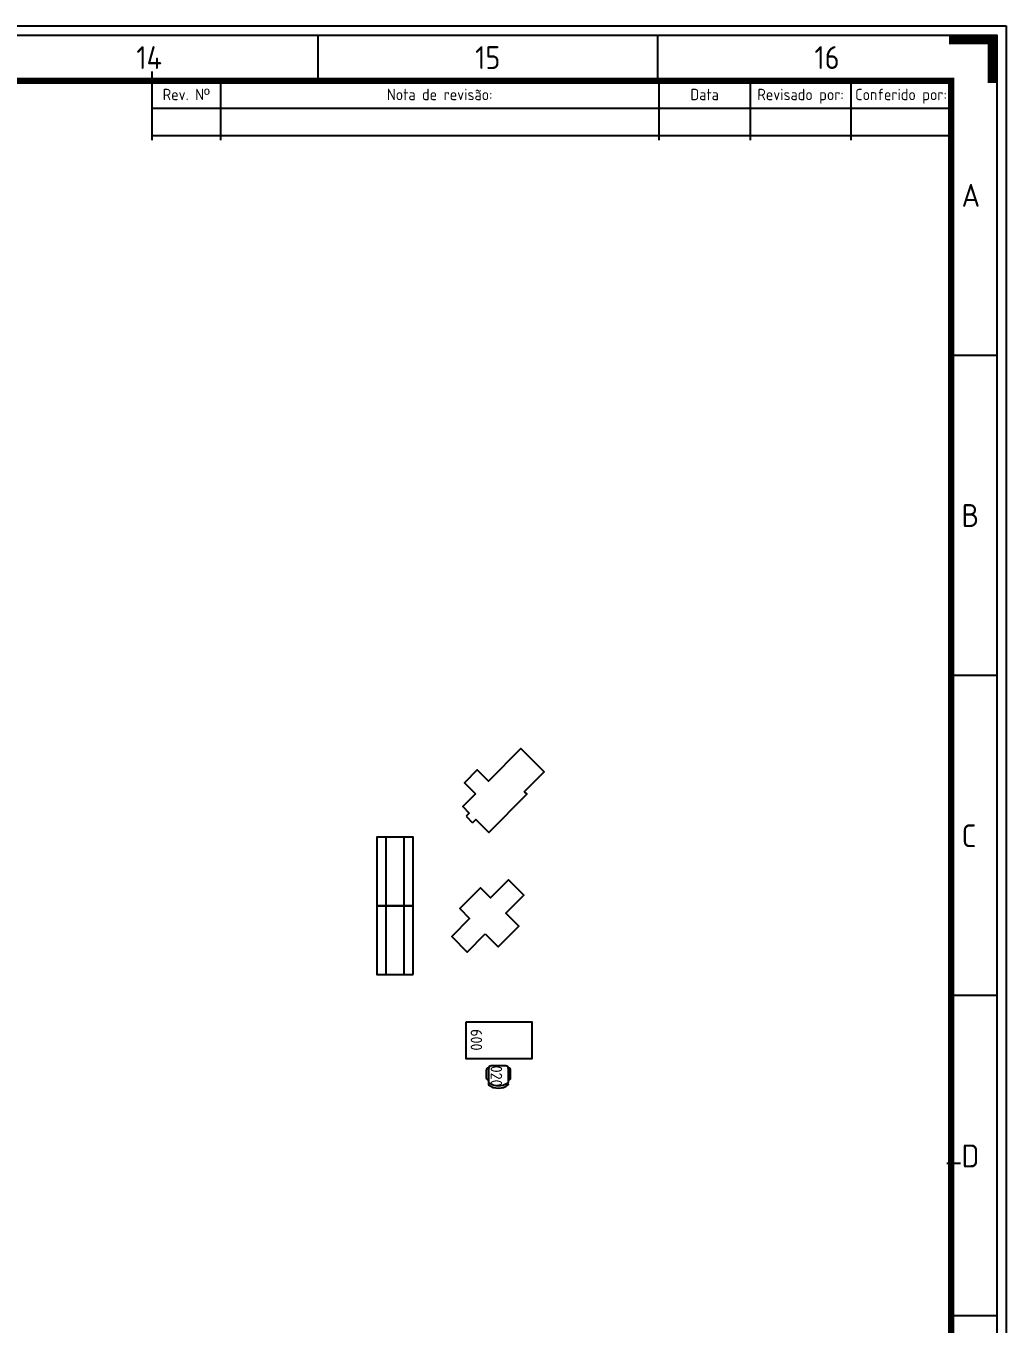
# Model space of a CAD drawing. Header units: millimetres. Extents: x 18768 to 1484868, y -11027 to 520152.
# Drawn here: x 975525 to 996984, y 156293 to 184707 of the extents above; entities that cross this region are included whole.
import ezdxf
from ezdxf.enums import TextEntityAlignment as Align

# ---------------------------------------------------------------- set-up
doc = ezdxf.new("R2010")
doc.units = ezdxf.units.MM
for name, color, linetype in [('018', 4, 'Continuous'), ('025', 3, 'Continuous'), ('035', 2, 'Continuous'), ('050', 166, 'Continuous'), ('100', 176, 'Continuous'), ('L025-CONTORNO', 7, 'Continuous'), ('L025-TEXTO', 7, 'Continuous'), ('L035-ARRANJO-ADQUIRIR', 102, 'Continuous')]:
    doc.layers.add(name, color=color, linetype=linetype)
doc.styles.add('ISO-CP--25', font='isocp.shx', dxfattribs={"height": 250})
doc.styles.add('ISO-CP--50', font='isocp.shx', dxfattribs={"height": 500})

# ---------------------------------------------------------------- blocks, each defined once
blk = doc.blocks.new('BL_SENAI_id9320210400')
at = {"layer": 'L035-ARRANJO-ADQUIRIR', "color": 0}
for points in [[(-690, 550, -0.290756), (-310, 550, 0.829608), (-284, 579, 0.333333), (-716, 579, 0.829608), (-690, 550)], [(-717, 464), (-737, 464, 0.414214), (-767, 434), (-767, 244, 0.414214), (-737, 214), (-717, 214)], [(-710, 550, 0.129448), (-717, 523), (-717, 219, 0.414214), (-663, 164), (-338, 164, 0.414214), (-284, 219), (-284, 525, 0.120944), (-290, 550)], [(-284, 214), (-264, 214, 0.414214), (-234, 244), (-234, 434, 0.414214), (-264, 464), (-284, 464)]]:
    blk.add_lwpolyline(points, format="xyb", dxfattribs=at)
at = {"layer": 'L025-TEXTO', "style": 'ISO-CP--25'}
blk.add_attdef('rmp_mt_codmaterial', (15, 15), '', height=40, dxfattribs=at)
at = {"layer": 'L025-TEXTO', "style": 'ISO-CP--25', "flags": 1}
for tag in ['rmp_mt_nomeunid', 'rmp_mt_potencia', 'rmp_mt_cod']:
    blk.add_attdef(tag, (15, 15), '', height=40, dxfattribs=at)
blk = doc.blocks.new('BL_SENAI_id9320220810')
at = {"layer": 'L025-CONTORNO', "color": 0}
blk.add_lwpolyline([(-688, 238), (112, 238), (112, 1688), (-688, 1688)], close=True, dxfattribs=at)
at = {"layer": 'L025-TEXTO', "style": 'ISO-CP--25'}
blk.add_attdef('rmp_mt_codmaterial', (15, 15), '', height=40, dxfattribs=at)
at = {"layer": 'L025-TEXTO', "style": 'ISO-CP--25', "flags": 1}
for tag in ['rmp_mt_nomeunid', 'rmp_mt_potencia', 'rmp_mt_cod']:
    blk.add_attdef(tag, (15, 15), '', height=40, dxfattribs=at)
blk = doc.blocks.new('A0')
at = {"layer": '025'}
for points in [[(119300, 84500), (119300, 0), (0, 0), (0, 84500)], [(200, 84300), (119100, 84300), (119100, 200), (200, 200)]]:
    blk.add_lwpolyline(points, close=True, dxfattribs=at)
at = {"layer": '035'}
blk.add_line((100600, 82700), (118100, 82700), dxfattribs=at)
at = {"layer": '050'}
for p, q in [((104234, 84300), (104234, 83300)), ((111665, 84300), (111665, 83300)), ((119100, 77290), (118100, 77290)), ((119100, 70282), (118100, 70282)), ((119100, 63274), (118100, 63274)), ((119100, 56266), (118100, 56266))]:
    blk.add_line(p, q, dxfattribs=at)
at = {"layer": '100'}
for p, q in [((118300, 59600), (118000, 59600)), ((118100, 59650), (118100, 59550)), ((118100, 59635), (118100, 59565))]:
    blk.add_line(p, q, dxfattribs=at)
at = {"layer": '100', "const_width": 200}
blk.add_lwpolyline([(119000, 83250), (119000, 84200), (118050, 84200)], dxfattribs=at)
at = {"layer": '100', "const_width": 140}
blk.add_lwpolyline([(2700, 83300), (118100, 83300), (118100, 1200), (2700, 1200)], close=True, dxfattribs=at)
at = {"layer": '050', "style": 'ISO-CP--50'}
for s, p in [('14', (100257, 83558)), ('15', (107676, 83558)), ('16', (115105, 83558)), ('A', (118327, 80542)), ('B', (118327, 73534)), ('C', (118327, 66524)), ('D', (118327, 59516))]:
    blk.add_text(s, height=500, dxfattribs=at).set_placement(p)
at = {"layer": 'L025-TEXTO', "style": 'ISO-CP--25'}
for s, p in [('Rev. Nº', (101350, 83125)), ('Nota de revisão:', (106899, 83125)), ('Data', (112700, 83125)), ('Revisado por:', (114800, 83125)), ('Conferido por:', (117000, 83125))]:
    blk.add_text(s, height=250, dxfattribs=at).set_placement(p, align=Align.TOP_CENTER)

msp = doc.modelspace()

# ---------------------------------------------------------------- linework, layer by layer
for p, q in [((985161.324, 167406.845), (985302.745, 167265.424)), ((983404.7, 166946.842), (983404.7, 165446.842)), ((983804.7, 165446.842), (983804.7, 166946.842)), ((983404.7, 165446.842), (983404.7, 163946.842)), ((983804.7, 163946.842), (983804.7, 165446.842))]:
    msp.add_line(p, q)
for points in [[(986434.116, 167944.246), (986872.522, 168382.653), (986363.405, 168891.769), (985649.444, 168177.808), (985406.301, 168420.952), (985123.458, 168138.109), (985366.601, 167894.966)], [(986434.116, 167944.246), (986490.684, 167887.678), (985656.298, 167053.292), (985373.456, 167336.135), (985302.745, 167265.424)], [(985366.601, 167894.966), (985090.613, 167618.977), (985232.034, 167477.556), (985161.324, 167406.845)]]:
    msp.add_lwpolyline(points)
for points in [[(984004.7, 165446.842), (984004.7, 166946.842), (983204.7, 166946.842), (983204.7, 165446.842)], [(985579.491, 164831.502), (985862.333, 164548.659), (986314.882, 165001.207), (986032.039, 165284.05), (986428.019, 165680.03), (986088.608, 166019.441), (985692.63, 165623.459), (985477.669, 165838.42), (985025.123, 165385.869), (985240.084, 165170.909), (984846.19, 164777.011), (985183.511, 164435.522)], [(984004.7, 163946.842), (984004.7, 165446.842), (983204.7, 165446.842), (983204.7, 163946.842)]]:
    msp.add_lwpolyline(points, close=True)
at = {"layer": '018'}
msp.add_line((978284.414, 182306.522), (995784.414, 182306.522), dxfattribs=at)
at = {"layer": '035'}
for p, q in [((979784.414, 183506.522), (979784.414, 182206.522)), ((989384.414, 183506.522), (989384.414, 182206.522)), ((991384.414, 183506.522), (991384.414, 182206.522)), ((993584.414, 183506.522), (993584.414, 182206.522))]:
    msp.add_line(p, q, dxfattribs=at)
at = {"layer": '050'}
msp.add_line((978284.414, 183506.522), (978284.414, 182206.522), dxfattribs=at)
at = {"layer": '100'}
for p, q in [((978284.414, 183706.522), (978284.414, 183406.522)), ((978234.414, 183506.522), (978334.414, 183506.522)), ((978249.414, 183506.522), (978319.414, 183506.522))]:
    msp.add_line(p, q, dxfattribs=at)

# ---------------------------------------------------------------- block references
at = {"layer": 'L025-CONTORNO'}
msp.add_blockref('A0', (877684.414, 100206.522), dxfattribs=at)
at = {"layer": 'L035-ARRANJO-ADQUIRIR'}
ref = msp.add_blockref('BL_SENAI_id9320220810', (984917.244, 162215.67), dxfattribs=dict(at, rotation=270))
ref.add_attrib('rmp_mt_codmaterial', '009', dxfattribs={"layer": 'L025-TEXTO', "height": 250, "rotation": 90, "style": 'ISO-CP--25'}).set_placement((985512.421, 162514.626), align=Align.CENTER)
ref = msp.add_blockref('BL_SENAI_id9320210400', (985369.764, 162106.767), dxfattribs=dict(at, rotation=180))
ref.add_attrib('rmp_mt_codmaterial', '020', dxfattribs={"layer": 'L025-TEXTO', "height": 250, "rotation": 270, "style": 'ISO-CP--25'}).set_placement((985825.194, 161719.204), align=Align.MIDDLE)

doc.saveas('drawing.dxf')
